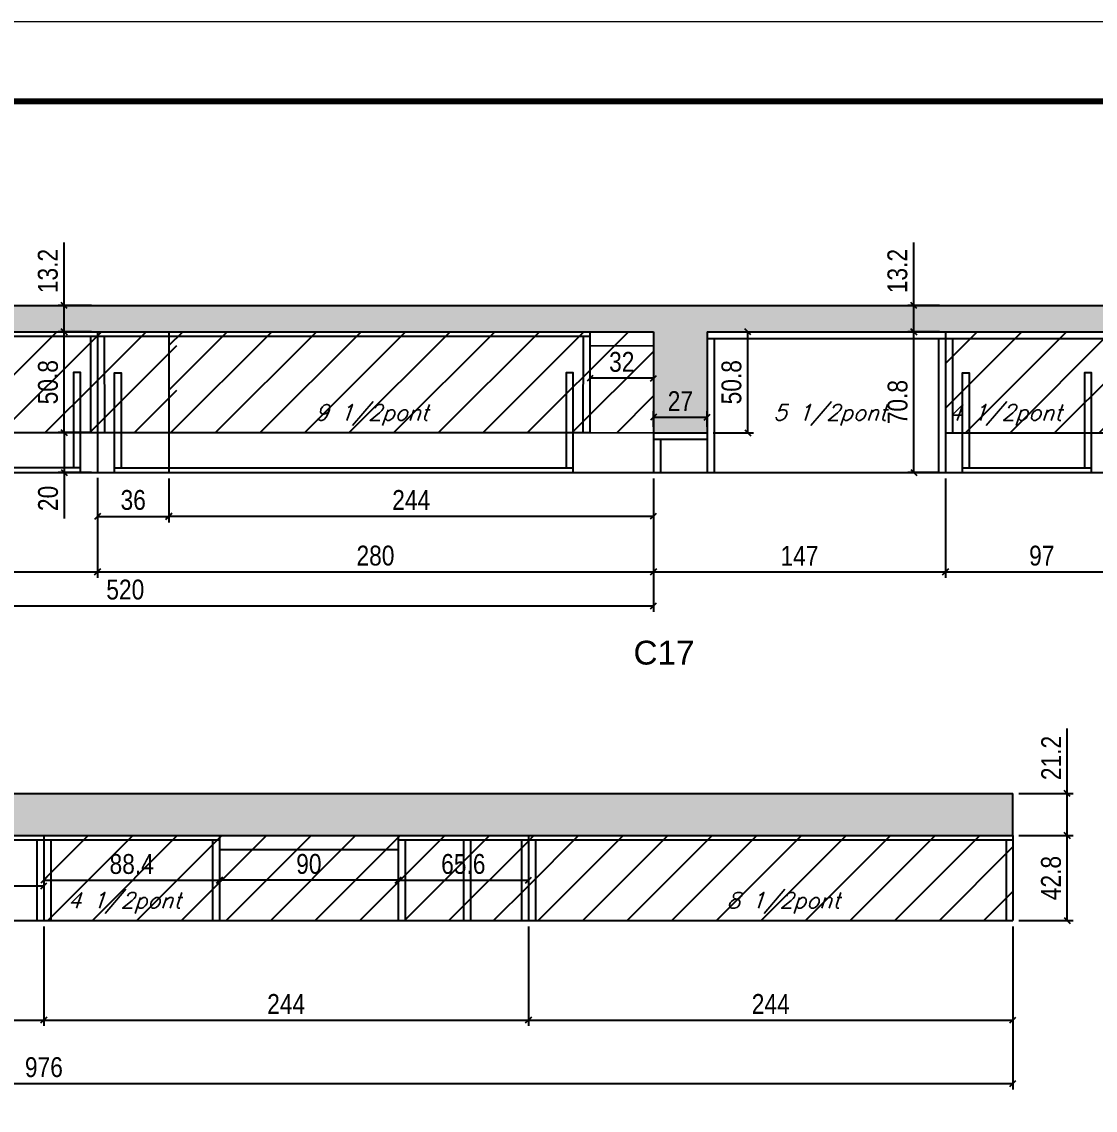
# Model space of a CAD drawing. Extents: x 137137 to 143418, y 10464 to 34486.
# Drawn here: x 139407 to 139948, y 27046 to 27594 of the extents above; entities that cross this region are included whole.
import ezdxf

# ---------------------------------------------------------------- set-up
doc = ezdxf.new("R2010")
doc.units = 0
doc.linetypes.add('DASHED', pattern=[0.75, 0.5, -0.25])
for name, color, linetype in [('5', 5, 'Continuous'), ('COTA', 241, 'Continuous'), ('Painéis', 200, 'Continuous'), ('Reaproveitamento', 251, 'Continuous'), ('SARR_2.2x7', 40, 'Continuous'), ('SARR_3.5x7', 81, 'Continuous'), ('texto', 7, 'Continuous')]:
    doc.layers.add(name, color=color, linetype=linetype)
doc.layers.add('Folhas', color=255, linetype='Continuous', lineweight=9)
doc.layers.add('SARRAFO DE PRESSAO', color=251, linetype='DASHED', lineweight=9)
doc.styles.add('COTA TECNICA', font='techl___.ttf', dxfattribs={"height": 10})
doc.styles.add('Romans', font='romans.shx')
doc.styles.get("Standard").update_dxf_attribs({"font": 'arial.ttf'})
doc.dimstyles.new('PAINEL', dxfattribs={"dimtxt": 10, "dimasz": 3, "dimexe": 3, "dimexo": 3, "dimgap": 3, "dimtad": 1, "dimdec": 1, "dimzin": 12, "dimdsep": 46, "dimtxsty": 'COTA TECNICA', "dimblk1": 'OBLIQUE', "dimblk2": 'OBLIQUE', "dimsah": 1, "dimcen": 0.9, "dimclrd": 4, "dimclre": 4, "dimclrt": 240, "dimadec": 1, "dimazin": 3, "dimtfac": 1, "dimtdec": 1, "dimtmove": 0, "dimatfit": 3, "dimfxl": 1, "dimtolj": 1, "dimtzin": 12, "dimarcsym": 0})
pattern_1 = [(45, (1574.253, -4e-12), (-11.2253202, 11.2253202), [])]

# ---------------------------------------------------------------- blocks, each defined once
blk = doc.blocks.new('9999999999')
at = {"layer": 'Folhas'}
blk.add_lwpolyline([(98138.98, 34190.21), (99623.98, 34190.21), (99623.98, 35240.21), (98138.98, 35240.21)], close=True, dxfattribs=at)
at = {"layer": 'Folhas', "color": 30, "const_width": 3}
blk.add_lwpolyline([(98213.98, 34230.21), (99583.98, 34230.21), (99583.98, 35200.21), (98213.98, 35200.21)], close=True, dxfattribs=at)
blk = doc.blocks.new('_Oblique')
at = {"color": 0, "linetype": 'ByBlock', "lineweight": -2}
blk.add_line((-0.5, -0.5), (0.5, 0.5), dxfattribs=at)
blk = doc.blocks.new('*D538')
at = {"layer": 'COTA', "color": 4, "lineweight": -2, "ltscale": 25, "transparency": 16777216}
for p, q in [((139205.2, 27364.45), (139205.2, 27314.37)), ((139445.18, 27364.45), (139445.18, 27314.37)), ((139205.2, 27317.37), (139445.18, 27317.37))]:
    blk.add_line(p, q, dxfattribs=at)
at = {"layer": 'Defpoints', "color": 0, "ltscale": 25, "transparency": 16777216}
for p in [(139205.2, 27367.45), (139445.18, 27367.45), (139445.18, 27317.37)]:
    blk.add_point(p, dxfattribs=at)
at = {"layer": 'COTA', "color": 4, "lineweight": -2, "ltscale": 25, "transparency": 16777216, "xscale": 3, "yscale": 3, "zscale": 3, "rotation": 180}
blk.add_blockref('_Oblique', (139205.2, 27317.37), dxfattribs=at)
at = {"layer": 'COTA', "color": 4, "lineweight": -2, "ltscale": 25, "transparency": 16777216, "xscale": 3, "yscale": 3, "zscale": 3}
blk.add_blockref('_Oblique', (139445.18, 27317.37), dxfattribs=at)
at = {"layer": 'COTA', "color": 240, "ltscale": 25, "transparency": 16777216, "insert": (139325.19, 27325.47), "char_height": 10, "attachment_point": 5, "style": 'COTA TECNICA'}
blk.add_mtext('\\A1;240', dxfattribs=at)
blk = doc.blocks.new('*D539')
at = {"layer": 'COTA', "color": 4, "lineweight": -2, "ltscale": 25, "transparency": 16777216}
for p, q in [((139445.18, 27364.45), (139445.18, 27314.37)), ((139725.18, 27364.43), (139725.18, 27314.37)), ((139445.18, 27317.37), (139725.18, 27317.37))]:
    blk.add_line(p, q, dxfattribs=at)
at = {"layer": 'Defpoints', "color": 0, "ltscale": 25, "transparency": 16777216}
for p in [(139445.18, 27367.45), (139725.18, 27367.43), (139725.18, 27317.37)]:
    blk.add_point(p, dxfattribs=at)
at = {"layer": 'COTA', "color": 4, "lineweight": -2, "ltscale": 25, "transparency": 16777216, "xscale": 3, "yscale": 3, "zscale": 3, "rotation": 180}
blk.add_blockref('_Oblique', (139445.18, 27317.37), dxfattribs=at)
at = {"layer": 'COTA', "color": 4, "lineweight": -2, "ltscale": 25, "transparency": 16777216, "xscale": 3, "yscale": 3, "zscale": 3}
blk.add_blockref('_Oblique', (139725.18, 27317.37), dxfattribs=at)
at = {"layer": 'COTA', "color": 240, "ltscale": 25, "transparency": 16777216, "insert": (139585.18, 27325.49), "char_height": 10, "attachment_point": 5, "style": 'COTA TECNICA'}
blk.add_mtext('\\A1;280', dxfattribs=at)
blk = doc.blocks.new('*D540')
at = {"layer": 'COTA', "color": 4, "lineweight": -2, "ltscale": 25, "transparency": 16777216}
for p, q in [((139445.18, 27364.64), (139445.18, 27342.28)), ((139481.18, 27364.45), (139481.18, 27342.28)), ((139445.18, 27345.28), (139481.18, 27345.28))]:
    blk.add_line(p, q, dxfattribs=at)
at = {"layer": 'Defpoints', "color": 0, "ltscale": 25, "transparency": 16777216}
for p in [(139445.18, 27367.64), (139481.18, 27367.45), (139481.18, 27345.28)]:
    blk.add_point(p, dxfattribs=at)
at = {"layer": 'COTA', "color": 4, "lineweight": -2, "ltscale": 25, "transparency": 16777216, "xscale": 3, "yscale": 3, "zscale": 3, "rotation": 180}
blk.add_blockref('_Oblique', (139445.18, 27345.28), dxfattribs=at)
at = {"layer": 'COTA', "color": 4, "lineweight": -2, "ltscale": 25, "transparency": 16777216, "xscale": 3, "yscale": 3, "zscale": 3}
blk.add_blockref('_Oblique', (139481.18, 27345.28), dxfattribs=at)
at = {"layer": 'COTA', "color": 240, "ltscale": 25, "transparency": 16777216, "insert": (139463.18, 27353.5), "char_height": 10, "attachment_point": 5, "style": 'COTA TECNICA'}
blk.add_mtext('\\A1;36', dxfattribs=at)
blk = doc.blocks.new('*D541')
at = {"layer": 'COTA', "color": 4, "lineweight": -2, "ltscale": 25, "transparency": 16777216}
for p, q in [((139481.18, 27364.45), (139481.18, 27342.48)), ((139725.18, 27364.43), (139725.18, 27342.48)), ((139481.18, 27345.48), (139725.18, 27345.48))]:
    blk.add_line(p, q, dxfattribs=at)
at = {"layer": 'Defpoints', "color": 0, "ltscale": 25, "transparency": 16777216}
for p in [(139481.18, 27367.45), (139725.18, 27367.43), (139725.18, 27345.48)]:
    blk.add_point(p, dxfattribs=at)
at = {"layer": 'COTA', "color": 4, "lineweight": -2, "ltscale": 25, "transparency": 16777216, "xscale": 3, "yscale": 3, "zscale": 3, "rotation": 180}
blk.add_blockref('_Oblique', (139481.18, 27345.48), dxfattribs=at)
at = {"layer": 'COTA', "color": 4, "lineweight": -2, "ltscale": 25, "transparency": 16777216, "xscale": 3, "yscale": 3, "zscale": 3}
blk.add_blockref('_Oblique', (139725.18, 27345.48), dxfattribs=at)
at = {"layer": 'COTA', "color": 240, "ltscale": 25, "transparency": 16777216, "insert": (139603.18, 27353.55), "char_height": 10, "attachment_point": 5, "style": 'COTA TECNICA'}
blk.add_mtext('\\A1;244', dxfattribs=at)
blk = doc.blocks.new('*D542')
at = {"layer": 'COTA', "color": 4, "lineweight": -2, "ltscale": 25, "transparency": 16777216}
for p, q in [((139725.17, 27364.45), (139725.17, 27314.37)), ((139872.22, 27364.45), (139872.22, 27314.37)), ((139725.17, 27317.37), (139872.22, 27317.37))]:
    blk.add_line(p, q, dxfattribs=at)
at = {"layer": 'Defpoints', "color": 0, "ltscale": 25, "transparency": 16777216}
for p in [(139725.17, 27367.45), (139872.22, 27367.45), (139872.22, 27317.37)]:
    blk.add_point(p, dxfattribs=at)
at = {"layer": 'COTA', "color": 4, "lineweight": -2, "ltscale": 25, "transparency": 16777216, "xscale": 3, "yscale": 3, "zscale": 3, "rotation": 180}
blk.add_blockref('_Oblique', (139725.17, 27317.37), dxfattribs=at)
at = {"layer": 'COTA', "color": 4, "lineweight": -2, "ltscale": 25, "transparency": 16777216, "xscale": 3, "yscale": 3, "zscale": 3}
blk.add_blockref('_Oblique', (139872.22, 27317.37), dxfattribs=at)
at = {"layer": 'COTA', "color": 240, "ltscale": 25, "transparency": 16777216, "insert": (139798.7, 27325.44), "char_height": 10, "attachment_point": 5, "style": 'COTA TECNICA'}
blk.add_mtext('\\A1;147', dxfattribs=at)
blk = doc.blocks.new('*D543')
at = {"layer": 'COTA', "color": 4, "lineweight": -2, "ltscale": 25, "transparency": 16777216}
for p, q in [((139872.22, 27364.45), (139872.22, 27314.37)), ((139969.22, 27364.43), (139969.22, 27314.37)), ((139872.22, 27317.37), (139969.22, 27317.37))]:
    blk.add_line(p, q, dxfattribs=at)
at = {"layer": 'Defpoints', "color": 0, "ltscale": 25, "transparency": 16777216}
for p in [(139872.22, 27367.45), (139969.22, 27367.43), (139969.22, 27317.37)]:
    blk.add_point(p, dxfattribs=at)
at = {"layer": 'COTA', "color": 4, "lineweight": -2, "ltscale": 25, "transparency": 16777216, "xscale": 3, "yscale": 3, "zscale": 3, "rotation": 180}
blk.add_blockref('_Oblique', (139872.22, 27317.37), dxfattribs=at)
at = {"layer": 'COTA', "color": 4, "lineweight": -2, "ltscale": 25, "transparency": 16777216, "xscale": 3, "yscale": 3, "zscale": 3}
blk.add_blockref('_Oblique', (139969.22, 27317.37), dxfattribs=at)
at = {"layer": 'COTA', "color": 240, "ltscale": 25, "transparency": 16777216, "insert": (139920.72, 27325.47), "char_height": 10, "attachment_point": 5, "style": 'COTA TECNICA'}
blk.add_mtext('\\A1;97', dxfattribs=at)
blk = doc.blocks.new('*D547')
at = {"layer": 'COTA', "color": 4, "lineweight": -2, "ltscale": 25, "transparency": 16777216}
for p, q in [((139418.21, 27138.79), (139418.21, 27088.72)), ((139174.21, 27118.79), (139174.21, 27088.72)), ((139174.21, 27091.72), (139418.21, 27091.72))]:
    blk.add_line(p, q, dxfattribs=at)
at = {"layer": 'Defpoints', "color": 0, "ltscale": 25, "transparency": 16777216}
for p in [(139418.21, 27141.79), (139174.21, 27121.79), (139418.21, 27091.72)]:
    blk.add_point(p, dxfattribs=at)
at = {"layer": 'COTA', "color": 4, "lineweight": -2, "ltscale": 25, "transparency": 16777216, "xscale": 3, "yscale": 3, "zscale": 3, "rotation": 180}
blk.add_blockref('_Oblique', (139174.21, 27091.72), dxfattribs=at)
at = {"layer": 'COTA', "color": 4, "lineweight": -2, "ltscale": 25, "transparency": 16777216, "xscale": 3, "yscale": 3, "zscale": 3}
blk.add_blockref('_Oblique', (139418.21, 27091.72), dxfattribs=at)
at = {"layer": 'COTA', "color": 240, "ltscale": 25, "transparency": 16777216, "insert": (139296.21, 27099.8), "char_height": 10, "attachment_point": 5, "style": 'COTA TECNICA'}
blk.add_mtext('\\A1;244', dxfattribs=at)
blk = doc.blocks.new('*D548')
at = {"layer": 'COTA', "color": 4, "lineweight": -2, "ltscale": 25, "transparency": 16777216}
for p, q in [((139418.21, 27138.79), (139418.21, 27088.72)), ((139662.21, 27138.79), (139662.21, 27088.72)), ((139418.21, 27091.72), (139662.21, 27091.72))]:
    blk.add_line(p, q, dxfattribs=at)
at = {"layer": 'Defpoints', "color": 0, "ltscale": 25, "transparency": 16777216}
for p in [(139418.21, 27141.79), (139662.21, 27141.79), (139662.21, 27091.72)]:
    blk.add_point(p, dxfattribs=at)
at = {"layer": 'COTA', "color": 4, "lineweight": -2, "ltscale": 25, "transparency": 16777216, "xscale": 3, "yscale": 3, "zscale": 3, "rotation": 180}
blk.add_blockref('_Oblique', (139418.21, 27091.72), dxfattribs=at)
at = {"layer": 'COTA', "color": 4, "lineweight": -2, "ltscale": 25, "transparency": 16777216, "xscale": 3, "yscale": 3, "zscale": 3}
blk.add_blockref('_Oblique', (139662.21, 27091.72), dxfattribs=at)
at = {"layer": 'COTA', "color": 240, "ltscale": 25, "transparency": 16777216, "insert": (139540.21, 27099.8), "char_height": 10, "attachment_point": 5, "style": 'COTA TECNICA'}
blk.add_mtext('\\A1;244', dxfattribs=at)
blk = doc.blocks.new('*D549')
at = {"layer": 'COTA', "color": 4, "lineweight": -2, "ltscale": 25, "transparency": 16777216}
for p, q in [((139662.21, 27138.79), (139662.21, 27088.72)), ((139906.21, 27138.79), (139906.21, 27088.72)), ((139662.21, 27091.72), (139906.21, 27091.72))]:
    blk.add_line(p, q, dxfattribs=at)
at = {"layer": 'Defpoints', "color": 0, "ltscale": 25, "transparency": 16777216}
for p in [(139662.21, 27141.79), (139906.21, 27141.79), (139906.21, 27091.72)]:
    blk.add_point(p, dxfattribs=at)
at = {"layer": 'COTA', "color": 4, "lineweight": -2, "ltscale": 25, "transparency": 16777216, "xscale": 3, "yscale": 3, "zscale": 3, "rotation": 180}
blk.add_blockref('_Oblique', (139662.21, 27091.72), dxfattribs=at)
at = {"layer": 'COTA', "color": 4, "lineweight": -2, "ltscale": 25, "transparency": 16777216, "xscale": 3, "yscale": 3, "zscale": 3}
blk.add_blockref('_Oblique', (139906.21, 27091.72), dxfattribs=at)
at = {"layer": 'COTA', "color": 240, "ltscale": 25, "transparency": 16777216, "insert": (139784.21, 27099.8), "char_height": 10, "attachment_point": 5, "style": 'COTA TECNICA'}
blk.add_mtext('\\A1;244', dxfattribs=at)
blk = doc.blocks.new('*D551')
at = {"layer": 'COTA', "color": 4, "lineweight": -2, "ltscale": 25, "transparency": 16777216}
for p, q in [((139506.64, 27174.59), (139506.64, 27159.12)), ((139596.64, 27174.59), (139596.64, 27159.12)), ((139596.64, 27162.12), (139506.64, 27162.12))]:
    blk.add_line(p, q, dxfattribs=at)
at = {"layer": 'Defpoints', "color": 0, "ltscale": 25, "transparency": 16777216}
for p in [(139506.64, 27177.59), (139596.64, 27177.59), (139506.64, 27162.12)]:
    blk.add_point(p, dxfattribs=at)
at = {"layer": 'COTA', "color": 4, "lineweight": -2, "ltscale": 25, "transparency": 16777216, "xscale": 3, "yscale": 3, "zscale": 3, "rotation": 180}
blk.add_blockref('_Oblique', (139506.64, 27162.12), dxfattribs=at)
at = {"layer": 'COTA', "color": 4, "lineweight": -2, "ltscale": 25, "transparency": 16777216, "xscale": 3, "yscale": 3, "zscale": 3}
blk.add_blockref('_Oblique', (139596.64, 27162.12), dxfattribs=at)
at = {"layer": 'COTA', "color": 240, "ltscale": 25, "transparency": 16777216, "insert": (139551.64, 27170.25), "char_height": 10, "attachment_point": 5, "style": 'COTA TECNICA'}
blk.add_mtext('\\A1;90', dxfattribs=at)
blk = doc.blocks.new('*D552')
at = {"layer": 'COTA', "color": 4, "lineweight": -2, "ltscale": 25, "transparency": 16777216}
for p, q in [((139418.21, 27181.59), (139418.21, 27159.12)), ((139506.64, 27181.59), (139506.64, 27159.12)), ((139418.21, 27162.12), (139506.64, 27162.12))]:
    blk.add_line(p, q, dxfattribs=at)
at = {"layer": 'Defpoints', "color": 0, "ltscale": 25, "transparency": 16777216}
for p in [(139418.21, 27184.59), (139506.64, 27184.59), (139506.64, 27162.12)]:
    blk.add_point(p, dxfattribs=at)
at = {"layer": 'COTA', "color": 4, "lineweight": -2, "ltscale": 25, "transparency": 16777216, "xscale": 3, "yscale": 3, "zscale": 3, "rotation": 180}
blk.add_blockref('_Oblique', (139418.21, 27162.12), dxfattribs=at)
at = {"layer": 'COTA', "color": 4, "lineweight": -2, "ltscale": 25, "transparency": 16777216, "xscale": 3, "yscale": 3, "zscale": 3}
blk.add_blockref('_Oblique', (139506.64, 27162.12), dxfattribs=at)
at = {"layer": 'COTA', "color": 240, "ltscale": 25, "transparency": 16777216, "insert": (139462.42, 27170.21), "char_height": 10, "attachment_point": 5, "style": 'COTA TECNICA'}
blk.add_mtext('\\A1;88.4', dxfattribs=at)
blk = doc.blocks.new('*D553')
at = {"layer": 'COTA', "color": 4, "lineweight": -2, "ltscale": 25, "transparency": 16777216}
for p, q in [((139596.64, 27181.59), (139596.64, 27159.12)), ((139662.21, 27181.59), (139662.21, 27159.12)), ((139596.64, 27162.12), (139662.21, 27162.12))]:
    blk.add_line(p, q, dxfattribs=at)
at = {"layer": 'Defpoints', "color": 0, "ltscale": 25, "transparency": 16777216}
for p in [(139596.64, 27184.59), (139662.21, 27184.59), (139662.21, 27162.12)]:
    blk.add_point(p, dxfattribs=at)
at = {"layer": 'COTA', "color": 4, "lineweight": -2, "ltscale": 25, "transparency": 16777216, "xscale": 3, "yscale": 3, "zscale": 3, "rotation": 180}
blk.add_blockref('_Oblique', (139596.64, 27162.12), dxfattribs=at)
at = {"layer": 'COTA', "color": 4, "lineweight": -2, "ltscale": 25, "transparency": 16777216, "xscale": 3, "yscale": 3, "zscale": 3}
blk.add_blockref('_Oblique', (139662.21, 27162.12), dxfattribs=at)
at = {"layer": 'COTA', "color": 240, "ltscale": 25, "transparency": 16777216, "insert": (139629.42, 27170.23), "char_height": 10, "attachment_point": 5, "style": 'COTA TECNICA'}
blk.add_mtext('\\A1;65.6', dxfattribs=at)
blk = doc.blocks.new('*D554')
at = {"layer": 'COTA', "color": 4, "lineweight": -2, "ltscale": 25, "transparency": 16777216}
for p, q in [((139307.64, 27181.59), (139307.64, 27156.32)), ((139418.21, 27181.59), (139418.21, 27156.32)), ((139307.64, 27159.32), (139418.21, 27159.32))]:
    blk.add_line(p, q, dxfattribs=at)
at = {"layer": 'Defpoints', "color": 0, "ltscale": 25, "transparency": 16777216}
for p in [(139307.64, 27184.59), (139418.21, 27184.59), (139418.21, 27159.32)]:
    blk.add_point(p, dxfattribs=at)
at = {"layer": 'COTA', "color": 4, "lineweight": -2, "ltscale": 25, "transparency": 16777216, "xscale": 3, "yscale": 3, "zscale": 3, "rotation": 180}
blk.add_blockref('_Oblique', (139307.64, 27159.32), dxfattribs=at)
at = {"layer": 'COTA', "color": 4, "lineweight": -2, "ltscale": 25, "transparency": 16777216, "xscale": 3, "yscale": 3, "zscale": 3}
blk.add_blockref('_Oblique', (139418.21, 27159.32), dxfattribs=at)
at = {"layer": 'COTA', "color": 240, "ltscale": 25, "transparency": 16777216, "insert": (139362.92, 27167.42), "char_height": 10, "attachment_point": 5, "style": 'COTA TECNICA'}
blk.add_mtext('\\A1;110.6', dxfattribs=at)
blk = doc.blocks.new('*D527')
at = {"layer": 'COTA', "color": 4, "lineweight": -2, "ltscale": 25, "transparency": 16777216}
for p, q in [((139856.27, 27451.43), (139856.27, 27483.17)), ((139869.22, 27451.43), (139853.27, 27451.43)), ((139856.27, 27438.23), (139856.27, 27451.43)), ((139869.22, 27438.23), (139853.27, 27438.23))]:
    blk.add_line(p, q, dxfattribs=at)
at = {"layer": 'Defpoints', "color": 0, "ltscale": 25, "transparency": 16777216}
for p in [(139856.27, 27451.43), (139872.22, 27451.43), (139872.22, 27438.23)]:
    blk.add_point(p, dxfattribs=at)
at = {"layer": 'COTA', "color": 4, "lineweight": -2, "ltscale": 25, "transparency": 16777216, "xscale": 3, "yscale": 3, "zscale": 3}
for p, rotation in [((139856.27, 27451.43), 90), ((139856.27, 27438.23), 270)]:
    blk.add_blockref('_Oblique', p, dxfattribs=dict(at, rotation=rotation))
at = {"layer": 'COTA', "color": 240, "ltscale": 25, "transparency": 16777216, "insert": (139848.06, 27468.8), "char_height": 10, "attachment_point": 5, "rotation": 90, "style": 'COTA TECNICA'}
blk.add_mtext('\\A1;13.2', dxfattribs=at)
blk = doc.blocks.new('*D530')
at = {"layer": 'COTA', "color": 4, "lineweight": -2, "ltscale": 25, "transparency": 16777216}
for p, q in [((139442.13, 27438.25), (139425.45, 27438.25)), ((139428.45, 27387.45), (139428.45, 27438.25)), ((139442.18, 27387.45), (139425.45, 27387.45))]:
    blk.add_line(p, q, dxfattribs=at)
at = {"layer": 'Defpoints', "color": 0, "ltscale": 25, "transparency": 16777216}
for p in [(139428.45, 27438.25), (139445.13, 27438.25), (139445.18, 27387.45)]:
    blk.add_point(p, dxfattribs=at)
at = {"layer": 'COTA', "color": 4, "lineweight": -2, "ltscale": 25, "transparency": 16777216, "xscale": 3, "yscale": 3, "zscale": 3}
for p, rotation in [((139428.45, 27438.25), 90), ((139428.45, 27387.45), 270)]:
    blk.add_blockref('_Oblique', p, dxfattribs=dict(at, rotation=rotation))
at = {"layer": 'COTA', "color": 240, "ltscale": 25, "transparency": 16777216, "insert": (139420.31, 27412.85), "char_height": 10, "attachment_point": 5, "rotation": 90, "style": 'COTA TECNICA'}
blk.add_mtext('\\A1;50.8', dxfattribs=at)
blk = doc.blocks.new('*D531')
at = {"layer": 'COTA', "color": 4, "lineweight": -2, "ltscale": 25, "transparency": 16777216}
for p, q in [((139428.45, 27451.45), (139428.45, 27483.18)), ((139442.13, 27451.45), (139425.45, 27451.45)), ((139428.45, 27438.25), (139428.45, 27451.45)), ((139442.13, 27438.25), (139425.45, 27438.25))]:
    blk.add_line(p, q, dxfattribs=at)
at = {"layer": 'Defpoints', "color": 0, "ltscale": 25, "transparency": 16777216}
for p in [(139428.45, 27451.45), (139445.13, 27451.45), (139445.13, 27438.25)]:
    blk.add_point(p, dxfattribs=at)
at = {"layer": 'COTA', "color": 4, "lineweight": -2, "ltscale": 25, "transparency": 16777216, "xscale": 3, "yscale": 3, "zscale": 3}
for p, rotation in [((139428.45, 27451.45), 90), ((139428.45, 27438.25), 270)]:
    blk.add_blockref('_Oblique', p, dxfattribs=dict(at, rotation=rotation))
at = {"layer": 'COTA', "color": 240, "ltscale": 25, "transparency": 16777216, "insert": (139420.23, 27468.81), "char_height": 10, "attachment_point": 5, "rotation": 90, "style": 'COTA TECNICA'}
blk.add_mtext('\\A1;13.2', dxfattribs=at)
blk = doc.blocks.new('*D532')
at = {"layer": 'COTA', "color": 4, "lineweight": -2, "ltscale": 25, "transparency": 16777216}
for p, q in [((139909.21, 27184.59), (139936.5, 27184.59)), ((139933.5, 27141.79), (139933.5, 27184.59)), ((139909.21, 27141.79), (139936.5, 27141.79))]:
    blk.add_line(p, q, dxfattribs=at)
at = {"layer": 'Defpoints', "color": 0, "ltscale": 25, "transparency": 16777216}
for p in [(139906.21, 27184.59), (139933.5, 27184.59), (139906.21, 27141.79)]:
    blk.add_point(p, dxfattribs=at)
at = {"layer": 'COTA', "color": 4, "lineweight": -2, "ltscale": 25, "transparency": 16777216, "xscale": 3, "yscale": 3, "zscale": 3}
for p, rotation in [((139933.5, 27184.59), 90), ((139933.5, 27141.79), 270)]:
    blk.add_blockref('_Oblique', p, dxfattribs=dict(at, rotation=rotation))
at = {"layer": 'COTA', "color": 240, "ltscale": 25, "transparency": 16777216, "insert": (139925.41, 27163.19), "char_height": 10, "attachment_point": 5, "rotation": 90, "style": 'COTA TECNICA'}
blk.add_mtext('\\A1;42.8', dxfattribs=at)
blk = doc.blocks.new('*D533')
at = {"layer": 'COTA', "color": 4, "lineweight": -2, "ltscale": 25, "transparency": 16777216}
for p, q in [((139933.5, 27205.79), (139933.5, 27238.52)), ((139909.21, 27205.79), (139936.5, 27205.79)), ((139933.5, 27184.59), (139933.5, 27205.79)), ((139909.21, 27184.59), (139936.5, 27184.59))]:
    blk.add_line(p, q, dxfattribs=at)
at = {"layer": 'Defpoints', "color": 0, "ltscale": 25, "transparency": 16777216}
for p in [(139906.21, 27205.79), (139933.5, 27205.79), (139906.21, 27184.59)]:
    blk.add_point(p, dxfattribs=at)
at = {"layer": 'COTA', "color": 4, "lineweight": -2, "ltscale": 25, "transparency": 16777216, "xscale": 3, "yscale": 3, "zscale": 3}
for p, rotation in [((139933.5, 27205.79), 90), ((139933.5, 27184.59), 270)]:
    blk.add_blockref('_Oblique', p, dxfattribs=dict(at, rotation=rotation))
at = {"layer": 'COTA', "color": 240, "ltscale": 25, "transparency": 16777216, "insert": (139925.45, 27223.65), "char_height": 10, "attachment_point": 5, "rotation": 90, "style": 'COTA TECNICA'}
blk.add_mtext('\\A1;21.2', dxfattribs=at)
blk = doc.blocks.new('*D906')
at = {"layer": 'COTA', "color": 4, "lineweight": -2, "ltscale": 25, "transparency": 16777216}
for p, q in [((139205.2, 27364.45), (139205.2, 27297.27)), ((139725.18, 27364.43), (139725.18, 27297.27)), ((139205.2, 27300.27), (139725.18, 27300.27))]:
    blk.add_line(p, q, dxfattribs=at)
at = {"layer": 'Defpoints', "color": 0, "ltscale": 25, "transparency": 16777216}
for p in [(139205.2, 27367.45), (139725.18, 27367.43), (139725.18, 27300.27)]:
    blk.add_point(p, dxfattribs=at)
at = {"layer": 'COTA', "color": 4, "lineweight": -2, "ltscale": 25, "transparency": 16777216, "xscale": 3, "yscale": 3, "zscale": 3, "rotation": 180}
blk.add_blockref('_Oblique', (139205.2, 27300.27), dxfattribs=at)
at = {"layer": 'COTA', "color": 4, "lineweight": -2, "ltscale": 25, "transparency": 16777216, "xscale": 3, "yscale": 3, "zscale": 3}
blk.add_blockref('_Oblique', (139725.18, 27300.27), dxfattribs=at)
at = {"layer": 'COTA', "color": 240, "ltscale": 25, "transparency": 16777216, "insert": (139459.19, 27308.38), "char_height": 10, "attachment_point": 5, "style": 'COTA TECNICA'}
blk.add_mtext('\\A1;520', dxfattribs=at)
blk = doc.blocks.new('*D907')
at = {"layer": 'COTA', "color": 4, "lineweight": -2, "ltscale": 25, "transparency": 16777216}
for p, q in [((139906.21, 27138.79), (139906.21, 27056.8)), ((138930.21, 27118.79), (138930.21, 27056.8)), ((138930.21, 27059.8), (139906.21, 27059.8))]:
    blk.add_line(p, q, dxfattribs=at)
at = {"layer": 'Defpoints', "color": 0, "ltscale": 25, "transparency": 16777216}
for p in [(139906.21, 27141.79), (138930.21, 27121.79), (139906.21, 27059.8)]:
    blk.add_point(p, dxfattribs=at)
at = {"layer": 'COTA', "color": 4, "lineweight": -2, "ltscale": 25, "transparency": 16777216, "xscale": 3, "yscale": 3, "zscale": 3, "rotation": 180}
blk.add_blockref('_Oblique', (138930.21, 27059.8), dxfattribs=at)
at = {"layer": 'COTA', "color": 4, "lineweight": -2, "ltscale": 25, "transparency": 16777216, "xscale": 3, "yscale": 3, "zscale": 3}
blk.add_blockref('_Oblique', (139906.21, 27059.8), dxfattribs=at)
at = {"layer": 'COTA', "color": 240, "ltscale": 25, "transparency": 16777216, "insert": (139418.21, 27067.93), "char_height": 10, "attachment_point": 5, "style": 'COTA TECNICA'}
blk.add_mtext('\\A1;976', dxfattribs=at)
blk = doc.blocks.new('*D913')
at = {"layer": 'COTA', "color": 4, "lineweight": -2, "ltscale": 25, "transparency": 16777216}
for p, q in [((139693.21, 27428.25), (139693.21, 27411.8)), ((139725.21, 27428.23), (139725.21, 27411.8)), ((139725.21, 27414.8), (139693.21, 27414.8))]:
    blk.add_line(p, q, dxfattribs=at)
at = {"layer": 'Defpoints', "color": 0, "ltscale": 25, "transparency": 16777216}
for p in [(139693.21, 27431.25), (139725.21, 27431.23), (139693.21, 27414.8)]:
    blk.add_point(p, dxfattribs=at)
at = {"layer": 'COTA', "color": 4, "lineweight": -2, "ltscale": 25, "transparency": 16777216, "xscale": 3, "yscale": 3, "zscale": 3, "rotation": 180}
blk.add_blockref('_Oblique', (139693.21, 27414.8), dxfattribs=at)
at = {"layer": 'COTA', "color": 4, "lineweight": -2, "ltscale": 25, "transparency": 16777216, "xscale": 3, "yscale": 3, "zscale": 3}
blk.add_blockref('_Oblique', (139725.21, 27414.8), dxfattribs=at)
at = {"layer": 'COTA', "color": 240, "ltscale": 25, "transparency": 16777216, "insert": (139709.21, 27423.02), "char_height": 10, "attachment_point": 5, "style": 'COTA TECNICA'}
blk.add_mtext('\\A1;32', dxfattribs=at)
blk = doc.blocks.new('*D1075')
at = {"layer": 'COTA', "color": 4, "lineweight": -2, "ltscale": 25, "transparency": 16777216}
for p, q in [((139442.18, 27387.45), (139425.45, 27387.45)), ((139428.45, 27387.45), (139428.45, 27367.45)), ((139442.18, 27367.45), (139425.45, 27367.45)), ((139428.45, 27367.45), (139428.45, 27344.24))]:
    blk.add_line(p, q, dxfattribs=at)
at = {"layer": 'Defpoints', "color": 0, "ltscale": 25, "transparency": 16777216}
for p in [(139445.18, 27387.45), (139428.45, 27367.45), (139445.18, 27367.45)]:
    blk.add_point(p, dxfattribs=at)
at = {"layer": 'COTA', "color": 4, "lineweight": -2, "ltscale": 25, "transparency": 16777216, "xscale": 3, "yscale": 3, "zscale": 3}
for p, rotation in [((139428.45, 27387.45), 90), ((139428.45, 27367.45), 270)]:
    blk.add_blockref('_Oblique', p, dxfattribs=dict(at, rotation=rotation))
at = {"layer": 'COTA', "color": 240, "ltscale": 25, "transparency": 16777216, "insert": (139420.34, 27354.34), "char_height": 10, "attachment_point": 5, "rotation": 90, "style": 'COTA TECNICA'}
blk.add_mtext('\\A1;20', dxfattribs=at)
blk = doc.blocks.new('*D2014')
at = {"layer": 'COTA', "color": 4, "lineweight": -2, "ltscale": 25, "transparency": 16777216}
for p, q in [((139869.22, 27438.23), (139853.27, 27438.23)), ((139856.27, 27367.43), (139856.27, 27438.23)), ((139869.22, 27367.43), (139853.27, 27367.43))]:
    blk.add_line(p, q, dxfattribs=at)
at = {"layer": 'Defpoints', "color": 0, "ltscale": 25, "transparency": 16777216}
for p in [(139856.27, 27438.23), (139872.22, 27438.23), (139872.22, 27367.43)]:
    blk.add_point(p, dxfattribs=at)
at = {"layer": 'COTA', "color": 4, "lineweight": -2, "ltscale": 25, "transparency": 16777216, "xscale": 3, "yscale": 3, "zscale": 3}
for p, rotation in [((139856.27, 27438.23), 90), ((139856.27, 27367.43), 270)]:
    blk.add_blockref('_Oblique', p, dxfattribs=dict(at, rotation=rotation))
at = {"layer": 'COTA', "color": 240, "ltscale": 25, "transparency": 16777216, "insert": (139848.15, 27402.83), "char_height": 10, "attachment_point": 5, "rotation": 90, "style": 'COTA TECNICA'}
blk.add_mtext('\\A1;70.8', dxfattribs=at)
blk = doc.blocks.new('*D2015')
at = {"layer": 'COTA', "color": 4, "lineweight": -2, "ltscale": 25, "transparency": 16777216}
for p, q in [((139725.18, 27390.43), (139725.18, 27398.24)), ((139752.23, 27390.43), (139752.23, 27398.24)), ((139725.18, 27395.24), (139752.23, 27395.24))]:
    blk.add_line(p, q, dxfattribs=at)
at = {"layer": 'Defpoints', "color": 0, "ltscale": 25, "transparency": 16777216}
for p in [(139752.23, 27395.24), (139725.18, 27387.43), (139752.23, 27387.43)]:
    blk.add_point(p, dxfattribs=at)
at = {"layer": 'COTA', "color": 4, "lineweight": -2, "ltscale": 25, "transparency": 16777216, "xscale": 3, "yscale": 3, "zscale": 3, "rotation": 180}
blk.add_blockref('_Oblique', (139725.18, 27395.24), dxfattribs=at)
at = {"layer": 'COTA', "color": 4, "lineweight": -2, "ltscale": 25, "transparency": 16777216, "xscale": 3, "yscale": 3, "zscale": 3}
blk.add_blockref('_Oblique', (139752.23, 27395.24), dxfattribs=at)
at = {"layer": 'COTA', "color": 240, "ltscale": 25, "transparency": 16777216, "insert": (139738.71, 27403.32), "char_height": 10, "attachment_point": 5, "style": 'COTA TECNICA'}
blk.add_mtext('\\A1;27', dxfattribs=at)
blk = doc.blocks.new('*D2016')
at = {"layer": 'COTA', "color": 4, "lineweight": -2, "ltscale": 25, "transparency": 16777216}
for p, q in [((139755.22, 27438.23), (139775.62, 27438.23)), ((139772.62, 27387.43), (139772.62, 27438.23)), ((139755.23, 27387.43), (139775.62, 27387.43))]:
    blk.add_line(p, q, dxfattribs=at)
at = {"layer": 'Defpoints', "color": 0, "ltscale": 25, "transparency": 16777216}
for p in [(139752.22, 27438.23), (139772.62, 27438.23), (139752.23, 27387.43)]:
    blk.add_point(p, dxfattribs=at)
at = {"layer": 'COTA', "color": 4, "lineweight": -2, "ltscale": 25, "transparency": 16777216, "xscale": 3, "yscale": 3, "zscale": 3}
for p, rotation in [((139772.62, 27438.23), 90), ((139772.62, 27387.43), 270)]:
    blk.add_blockref('_Oblique', p, dxfattribs=dict(at, rotation=rotation))
at = {"layer": 'COTA', "color": 240, "ltscale": 25, "transparency": 16777216, "insert": (139764.48, 27412.83), "char_height": 10, "attachment_point": 5, "rotation": 90, "style": 'COTA TECNICA'}
blk.add_mtext('\\A1;50.8', dxfattribs=at)

msp = doc.modelspace()

# ---------------------------------------------------------------- hatches: boundary and pattern name
at = {"layer": 'COTA', "ltscale": 25}
h = msp.add_hatch(dxfattribs=at)
h.set_pattern_fill('AR-CONC', color=256, scale=0.03)
h.paths.add_polyline_path([(139752.22, 27438.23), (139969.22, 27438.23), (139969.22, 27387.43), (139996.22, 27387.43), (139996.22, 27451.43), (139969.22, 27451.43), (139752.22, 27451.43), (139725.22, 27451.43), (139693.22, 27451.45), (139237.12, 27451.45), (139205.12, 27451.41), (139205.13, 27438.21), (139237.13, 27438.25), (139693.22, 27438.25), (139725.21, 27438.23), (139725.18, 27387.43), (139752.23, 27387.43)])
h = msp.add_hatch(dxfattribs=at)
h.set_pattern_fill('AR-CONC', color=256, scale=0.03)
h.set_pattern_definition([(50, (-1595.747, -21.9683), (5.46554007, -0.47817257), [0.5715, -6.2865]), (355, (-1595.747, -21.968), (-1.05730264, 5.73170536), [0.4572, -5.02921753]), (100.4514447, (-1595.2913, -22.008), (4.40823741, 5.25353256), [0.48570026, -5.34270734]), (46.1842, (-1595.747, -20.444), (8.13237123, -1.26126984), [0.85725, -9.42975]), (96.6355576, (-1595.069, -20.549), (7.122124, 7.42278374), [0.7285507, -8.01406824]), (351.184151, (-1595.747, -20.444), (7.122124, 7.42278374), [0.685799, -7.54379196]), (21, (-1594.985, -20.8253), (4.54843174, -3.06795595), [0.5715, -6.2865]), (326, (-1594.985, -20.825), (1.85406085, 5.52563898), [0.4572, -5.0292]), (71.451445, (-1594.606, -21.081), (6.40249258, 2.45768307), [0.48570026, -5.34269813]), (37.5, (-1595.7468, -21.9683), (0.092658098, 2.536651166), [0, -4.96824, 0, -5.1054, 0, -5.04825]), (7.5, (-1595.7468, -21.9683), (2.004589875, 3.005417245), [0, -2.91084, 0, -4.85394, 0, -1.92405]), (327.5, (-1597.446, -21.9683), (4.067717855, -0.17186232), [0, -1.905, 0, -5.9436, 0, -7.8867]), (317.5, (-1598.208, -21.9683), (4.44387544, 0.76279473), [0, -2.4765, 0, -3.94716, 0, -5.6007])])
h.paths.add_polyline_path([(139221.64, 27205.79), (138930.21, 27205.79), (138930.21, 27184.59), (139221.64, 27184.59), (139307.64, 27184.59), (139506.64, 27184.59), (139596.64, 27184.59), (139906.21, 27184.59), (139906.21, 27205.79), (139596.64, 27205.79), (139506.64, 27205.79), (139307.64, 27205.79)])
at = {"layer": 'Reaproveitamento', "ltscale": 25}
h = msp.add_hatch(dxfattribs=at)
h.set_pattern_fill('ANSI31', color=256, scale=5)
h.set_pattern_definition(pattern_1)
h.paths.add_polyline_path([(139237.13, 27438.25), (139205.13, 27438.21), (139205.18, 27387.41), (139237.16, 27387.45), (139445.18, 27387.45), (139445.13, 27438.25)])
h.paths.add_polyline_path([(139210.76, 27413.33), (139232.03, 27413.33), (139232.03, 27433.91), (139210.76, 27433.91)], flags=24)
h.paths.add_polyline_path([(139430.13, 27395.95), (139430.13, 27430.19), (139409.55, 27430.19), (139409.55, 27395.95)], flags=24)
h.paths.add_polyline_path([(139287.64, 27388.32), (139355.26, 27388.32), (139360.76, 27404.3), (139293.14, 27404.3)], flags=24)
h = msp.add_hatch(dxfattribs=at)
h.set_pattern_fill('ANSI31', color=256, scale=5)
h.set_pattern_definition(pattern_1)
h.paths.add_polyline_path([(139485.13, 27438.25), (139445.13, 27438.25), (139445.18, 27387.45), (139485.18, 27387.45)])
h = msp.add_hatch(dxfattribs=at)
h.set_pattern_fill('ANSI31', color=256, scale=5)
h.set_pattern_definition([(45, (1570.253, -4e-12), (-11.2253202, 11.2253202), [])])
h.paths.add_polyline_path([(139725.21, 27438.23), (139693.21, 27438.25), (139481.13, 27438.25), (139481.18, 27387.45), (139693.22, 27387.45), (139725.18, 27387.43)])
h.paths.add_polyline_path([(139698.83, 27413.31), (139720.1, 27413.31), (139720.1, 27433.89), (139698.83, 27433.89)], flags=24)
h.paths.add_polyline_path([(139546.86, 27388.32), (139614.47, 27388.32), (139619.97, 27404.3), (139552.36, 27404.3)], flags=24)
h = msp.add_hatch(dxfattribs=at)
h.set_pattern_fill('ANSI31', color=256, scale=5)
h.set_pattern_definition([(45, (1566.253, -4e-12), (-11.2253202, 11.2253202), [])])
h.paths.add_polyline_path([(139969.22, 27438.23), (139872.22, 27438.23), (139872.22, 27387.43), (139969.22, 27387.43)])
h = msp.add_hatch(dxfattribs=at)
h.set_pattern_fill('ANSI31', color=256, scale=5)
h.set_pattern_definition(pattern_1)
h.paths.add_polyline_path([(139662.21, 27184.59), (139596.64, 27184.59), (139506.64, 27184.59), (139418.21, 27184.59), (139418.21, 27141.79), (139506.64, 27141.79), (139596.64, 27141.79), (139662.21, 27141.79)])
h = msp.add_hatch(dxfattribs=at)
h.set_pattern_fill('ANSI31', color=256, scale=5)
h.set_pattern_definition(pattern_1)
h.paths.add_polyline_path([(139906.21, 27184.59), (139662.21, 27184.59), (139662.21, 27141.79), (139906.21, 27141.79)])

# ---------------------------------------------------------------- linework, layer by layer
at = {"layer": 'COTA', "ltscale": 25}
for p, q in [((139237.12, 27451.45), (139693.22, 27451.45)), ((139693.22, 27451.45), (139725.22, 27451.43)), ((139725.22, 27451.43), (139752.22, 27451.43)), ((139752.22, 27451.43), (139969.22, 27451.43)), ((139307.64, 27205.79), (139506.64, 27205.79)), ((139506.64, 27205.79), (139596.64, 27205.79)), ((139596.64, 27205.79), (139906.21, 27205.79)), ((139906.21, 27184.59), (139906.21, 27205.79))]:
    msp.add_line(p, q, dxfattribs=at)
at = {"layer": 'Painéis'}
for p, q in [((139237.12, 27438.25), (139693.22, 27438.25)), ((139445.13, 27438.25), (139445.2, 27367.45)), ((139481.13, 27438.25), (139481.2, 27367.45)), ((139693.21, 27438.25), (139725.21, 27438.23)), ((139752.22, 27438.23), (139969.22, 27438.23)), ((139237.12, 27387.45), (139693.22, 27387.45)), ((139693.18, 27387.45), (139725.18, 27387.43)), ((139725.18, 27387.43), (139752.23, 27387.43)), ((139872.22, 27387.43), (139969.22, 27387.43)), ((139205.2, 27367.45), (139725.17, 27367.45)), ((139684.68, 27367.43), (139969.22, 27367.43)), ((139307.64, 27184.59), (139506.64, 27184.59)), ((139506.64, 27184.59), (139596.64, 27184.59)), ((139596.64, 27184.59), (139906.21, 27184.59)), ((139307.64, 27141.79), (139506.64, 27141.79)), ((139506.64, 27141.79), (139596.64, 27141.79)), ((139596.64, 27141.79), (139906.21, 27141.79))]:
    msp.add_line(p, q, dxfattribs=at)
at = {"layer": 'Painéis', "ltscale": 25}
for p, q in [((139725.21, 27438.23), (139725.17, 27367.45)), ((139752.22, 27438.23), (139752.23, 27387.43)), ((139872.22, 27438.23), (139872.22, 27387.43)), ((139872.22, 27438.23), (139872.22, 27367.43)), ((139418.21, 27184.59), (139418.21, 27141.79)), ((139662.21, 27184.59), (139662.21, 27141.79)), ((139906.21, 27184.59), (139906.21, 27141.79))]:
    msp.add_line(p, q, dxfattribs=at)
at = {"layer": 'SARR_2.2x7', "linetype": 'Continuous'}
for p, q in [((139237.12, 27436.05), (139445.14, 27436.05)), ((139445.14, 27436.05), (139693.22, 27436.05)), ((139752.22, 27434.93), (139752.22, 27434.93)), ((139752.22, 27434.93), (139872.22, 27434.93)), ((139872.22, 27434.93), (139954.22, 27434.93)), ((139693.21, 27431.25), (139725.21, 27431.23)), ((139725.18, 27384.13), (139752.23, 27384.13)), ((139436.68, 27369.78), (139245.7, 27369.65)), ((139684.68, 27369.54), (139453.7, 27369.65)), ((139945.72, 27369.63), (139880.72, 27369.63)), ((139307.64, 27182.39), (139418.21, 27182.39)), ((139418.21, 27182.39), (139506.64, 27182.39)), ((139596.64, 27182.39), (139662.21, 27182.39)), ((139662.21, 27182.39), (139906.21, 27182.39)), ((139506.64, 27177.59), (139596.64, 27177.59))]:
    msp.add_line(p, q, dxfattribs=at)
at = {"layer": 'SARR_3.5x7'}
for p, q in [((139441.64, 27436.05), (139441.68, 27387.45)), ((139448.64, 27436.05), (139448.68, 27387.45)), ((139689.71, 27436.05), (139689.68, 27387.45)), ((139689.71, 27438.25), (139689.71, 27438.25)), ((139693.21, 27438.25), (139693.18, 27387.45)), ((139752.22, 27438.23), (139752.23, 27387.43)), ((139752.22, 27434.93), (139752.23, 27367.43)), ((139755.72, 27438.24), (139755.72, 27438.23)), ((139755.72, 27434.93), (139755.73, 27367.43)), ((139868.72, 27434.93), (139868.72, 27367.43)), ((139875.72, 27434.93), (139875.72, 27387.43)), ((139728.68, 27384.13), (139728.69, 27367.43)), ((139414.71, 27182.39), (139414.71, 27141.79)), ((139421.71, 27182.39), (139421.71, 27141.79)), ((139503.14, 27182.39), (139503.14, 27141.79)), ((139506.64, 27184.59), (139506.64, 27141.79)), ((139596.64, 27184.59), (139596.64, 27141.79)), ((139600.14, 27182.39), (139600.14, 27141.79)), ((139629.51, 27182.39), (139629.51, 27141.79)), ((139633.01, 27182.39), (139633.01, 27141.79)), ((139658.71, 27182.39), (139658.71, 27141.79)), ((139665.71, 27182.39), (139665.71, 27141.79)), ((139902.71, 27182.39), (139902.71, 27141.79))]:
    msp.add_line(p, q, dxfattribs=at)
for points in [[(139436.68, 27367.58), (139436.68, 27417.78), (139433.18, 27417.78), (139433.18, 27369.78)], [(139453.7, 27367.45), (139453.7, 27417.65), (139457.2, 27417.65), (139457.2, 27369.65)], [(139684.68, 27367.34), (139684.68, 27417.54), (139681.18, 27417.54), (139681.18, 27369.54)], [(139880.72, 27367.43), (139880.72, 27417.63), (139884.22, 27417.63), (139884.22, 27369.63)], [(139945.72, 27367.43), (139945.72, 27417.63), (139942.22, 27417.63), (139942.22, 27369.63)]]:
    msp.add_lwpolyline(points, dxfattribs=at)

# ---------------------------------------------------------------- block references
at = {"layer": 'SARRAFO DE PRESSAO', "color": 6, "linetype": 'ByBlock'}
msp.add_blockref('9999999999', (40596.81, -7645.88), dxfattribs=at)

# ---------------------------------------------------------------- texts
at = {"layer": '5', "linetype": 'Continuous'}
msp.add_text('C17', height=12, rotation=360, dxfattribs=at).set_placement((139715.12, 27270.69))
at = {"layer": 'texto', "color": 2, "char_height": 8, "attachment_point": 5, "style": 'Romans'}
for s, insert in [('{\\Q19;\\C256;9 1/2pont}', (139583.35, 27396.31)), ('{\\Q19;\\C256;5 1/2pont}', (139814.04, 27396.31)), ('{\\Q19;\\C256;4 1/2pont}', (139902.33, 27396.31)), ('{\\Q19;\\C256;4 1/2pont}', (139458.73, 27150.67)), ('{\\Q19;\\C256;8 1/2pont}', (139790.56, 27150.67))]:
    msp.add_mtext(s, dxfattribs=dict(at, insert=insert))

# ---------------------------------------------------------------- dimensions: what is measured, and where the dimension line sits
at = {"layer": 'COTA', "ltscale": 25}
for base, p1, p2, picture, middle in [((139428.45, 27451.45), (139445.13, 27438.25), (139445.13, 27451.45), '*D531', (139420.23, 27468.81)), ((139856.27, 27451.43), (139872.22, 27438.23), (139872.22, 27451.43), '*D527', (139848.06, 27468.8)), ((139428.45, 27438.25), (139445.18, 27387.45), (139445.13, 27438.25), '*D530', (139420.31, 27412.85)), ((139772.62, 27438.23), (139752.23, 27387.43), (139752.22, 27438.23), '*D2016', (139764.48, 27412.83)), ((139856.27, 27438.23), (139872.22, 27367.43), (139872.22, 27438.23), '*D2014', (139848.15, 27402.83)), ((139428.45, 27367.45), (139445.18, 27387.45), (139445.18, 27367.45), '*D1075', (139420.34, 27354.34)), ((139933.5, 27205.79), (139906.21, 27184.59), (139906.21, 27205.79), '*D533', (139925.45, 27223.65)), ((139933.5, 27184.59), (139906.21, 27141.79), (139906.21, 27184.59), '*D532', (139925.41, 27163.19))]:
    dim = msp.add_linear_dim(base=base, p1=p1, p2=p2, angle=90, dimstyle='PAINEL', dxfattribs=at)
    dim.commit()
    dim.dimension.update_dxf_attribs({"geometry": picture, "text_midpoint": middle})
for base, p1, p2, picture, middle in [((139693.21, 27414.8), (139725.21, 27431.23), (139693.21, 27431.25), '*D913', (139709.21, 27423.02)), ((139752.2303, 27395.2426), (139725.1833, 27387.4274), (139752.2303, 27387.4348), '*D2015', (139738.7068, 27403.3157)), ((139445.18, 27317.37), (139205.2, 27367.45), (139445.18, 27367.45), '*D538', (139325.19, 27325.47)), ((139481.18, 27345.28), (139445.18, 27367.64), (139481.18, 27367.45), '*D540', (139463.18, 27353.5)), ((139418.21, 27159.32), (139307.64, 27184.59), (139418.21, 27184.59), '*D554', (139362.92, 27167.42)), ((139506.64, 27162.12), (139418.21, 27184.59), (139506.64, 27184.59), '*D552', (139462.42, 27170.21)), ((139662.21, 27162.12), (139596.64, 27184.59), (139662.21, 27184.59), '*D553', (139629.42, 27170.23)), ((139506.64, 27162.12), (139596.64, 27177.59), (139506.64, 27177.59), '*D551', (139551.64, 27170.25)), ((139906.21, 27059.8), (138930.21, 27121.79), (139906.21, 27141.79), '*D907', (139418.21, 27067.93))]:
    dim = msp.add_linear_dim(base=base, p1=p1, p2=p2, dimstyle='PAINEL', dxfattribs=at)
    dim.commit()
    dim.dimension.update_dxf_attribs({"geometry": picture, "text_midpoint": middle})
dim = msp.add_linear_dim(base=(139725.18, 27300.27), p1=(139205.2, 27367.45), p2=(139725.18, 27367.43), dimstyle='PAINEL', dxfattribs=at)
dim.commit()
dim.dimension.update_dxf_attribs({"geometry": '*D906', "text_midpoint": (139459.19, 27300.27), "dimtype": 160})
for base, p1, p2, picture, middle in [((139725.18, 27317.37), (139445.18, 27367.45), (139725.18, 27367.43), '*D539', (139585.18, 27325.49)), ((139725.18, 27345.48), (139481.18, 27367.45), (139725.18, 27367.43), '*D541', (139603.18, 27353.55)), ((139872.2213, 27317.3657), (139725.1714, 27367.4507), (139872.2213, 27367.454), '*D542', (139798.6964, 27325.4388)), ((139969.22, 27317.37), (139872.22, 27367.45), (139969.22, 27367.43), '*D543', (139920.72, 27325.47)), ((139418.21, 27091.72), (139174.21, 27121.79), (139418.21, 27141.79), '*D547', (139296.21, 27099.8)), ((139662.21, 27091.72), (139418.21, 27141.79), (139662.21, 27141.79), '*D548', (139540.21, 27099.8)), ((139906.21, 27091.72), (139662.21, 27141.79), (139906.21, 27141.79), '*D549', (139784.21, 27099.8))]:
    dim = msp.add_linear_dim(base=base, p1=p1, p2=p2, dimstyle='PAINEL', override={"dimtmove": 1}, dxfattribs=at)
    dim.commit()
    dim.dimension.update_dxf_attribs({"geometry": picture, "text_midpoint": middle})

doc.saveas('drawing.dxf')
